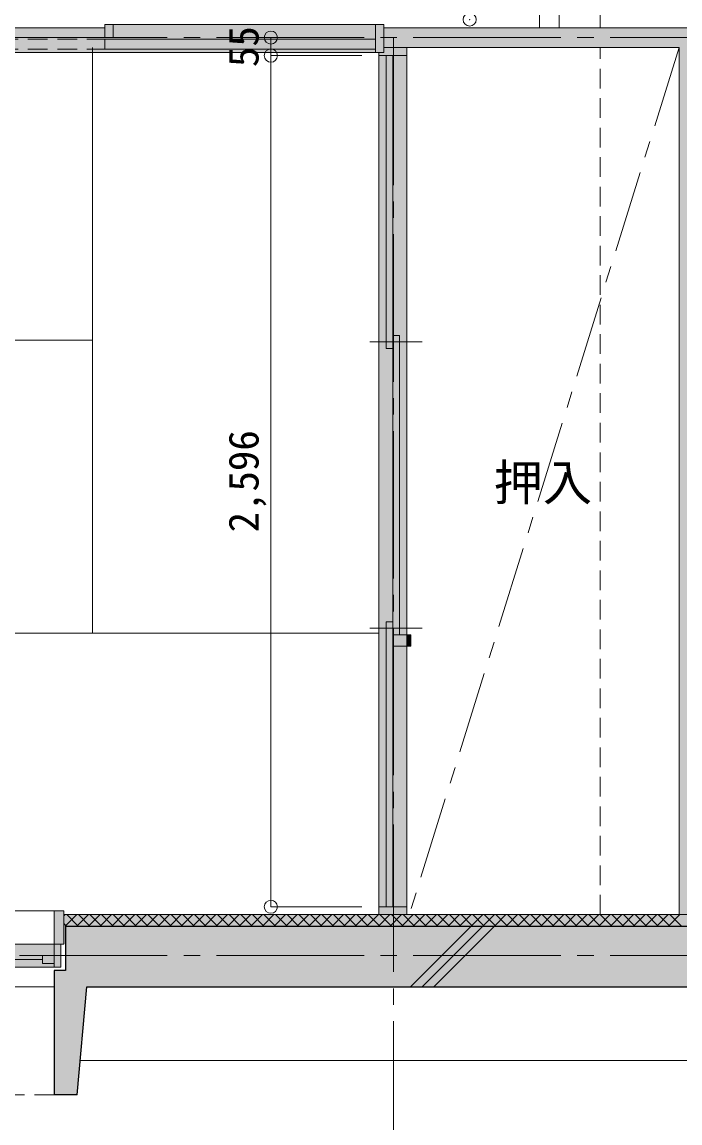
# Model space of a CAD drawing. Units: millimetres at full size, sheet at 1:50. Extents: x -9674 to 9699, y -6794 to 6791.
# Drawn here: x -10 to 1995, y -3449 to -91 of the extents above; entities that cross this region are included whole.
import ezdxf
from ezdxf.enums import TextEntityAlignment as Align

# ---------------------------------------------------------------- set-up
doc = ezdxf.new("R2010")
doc.units = ezdxf.units.MM
doc.header["$LTSCALE"] = 50
doc.header["$PDMODE"] = 32
doc.header["$PDSIZE"] = 40
for name, pattern in [('CHAIN1', [8, 5, -1, 1, -1]), ('CHAIN2', [12, 9, -1, 1, -1]), ('DASHED1', [1.8, 1.2, -0.6])]:
    doc.linetypes.add(name, pattern=pattern)
for name, color, linetype, lineweight in [('1-0_芯', 7, 'CHAIN2', 9), ('1-1_躯体', 2, 'Continuous', 25), ('1-2_間仕切', 3, 'Continuous', 18), ('1-3_建具', 3, 'Continuous', 18), ('1-4_仕上げ', 4, 'Continuous', 9), ('1-6_ﾊﾞﾙｺﾆｰ・階段', 4, 'Continuous', 9), ('1-7_その他', 7, 'DASHED1', 9), ('1-8_ハッチ', 4, 'Continuous', 9), ('1-A_文字', 7, 'Continuous', 9), ('1-B_寸法', 7, 'Continuous', 9), ('1-C_梁', 7, 'DASHED1', 9)]:
    doc.layers.add(name, color=color, linetype=linetype, lineweight=lineweight)
for name, color, linetype in [('4-0', 1, 'Continuous'), ('4-1', 2, 'Continuous'), ('4-2', 4, 'Continuous'), ('4-F', 4, 'Continuous')]:
    doc.layers.add(name, color=color, linetype=linetype)
doc.styles.add('ＭＳ ゴシック', font='')
doc.styles.get('ＭＳ ゴシック').set_extended_font_data('MS Gothic')

msp = doc.modelspace()

# ---------------------------------------------------------------- linework, layer by layer
at = {"layer": '1-0_芯'}
for p, q in [((-8417.5, -138.13), (2822.5, -138.13)), ((1122.5, -4188.13), (1122.5, -138.13)), ((-8417.5, -2938.13), (8192.5, -2938.13))]:
    msp.add_line(p, q, dxfattribs=at)
at = {"layer": '1-1_躯体'}
for p, q in [((122.5, -2848.13), (122.5, -2983.13)), ((122.5, -2848.13), (2937.5, -2848.13)), ((122.5, -2983.13), (87.5, -2983.13)), ((87.5, -2983.13), (87.5, -3363.13)), ((157.5, -3363.13), (187.5, -3033.13)), ((187.5, -3033.13), (2977.5, -3033.13)), ((157.5, -3363.13), (87.5, -3363.13))]:
    msp.add_line(p, q, dxfattribs=at)
at = {"layer": '1-2_間仕切'}
for p, q in [((-2507.5, -108.13), (242.5, -108.13)), ((1092.5, -108.13), (2048.5, -108.13)), ((-532.5, -138.13), (242.5, -138.13)), ((1092.5, -168.13), (1992.5, -168.13)), ((1992.5, -2813.13), (1992.5, -168.13))]:
    msp.add_line(p, q, dxfattribs=at)
at = {"layer": '1-3_建具', "color": 7, "linetype": 'DASHED1', "lineweight": 9}
for p, q in [((1567.5, -108.13), (1567.5, 741.87)), ((1627.5, -108.13), (1627.5, 741.87)), ((-532.5, -143.13), (242.5, -143.13)), ((-532.5, -173.13), (242.5, -173.13)), ((87.5, -3363.13), (-1527.5, -3363.13))]:
    msp.add_line(p, q, dxfattribs=at)
at = {"layer": '1-3_建具'}
for p, q in [((267.5, -98.13), (242.5, -98.13)), ((242.5, -138.13), (242.5, -98.13)), ((267.5, -138.13), (267.5, -98.13)), ((1092.5, -98.13), (1067.5, -98.13)), ((1067.5, -98.13), (1067.5, -183.13)), ((1092.5, -183.13), (1092.5, -98.13)), ((267.5, -138.13), (242.5, -138.13)), ((1092.5, -183.13), (1067.5, -183.13)), ((1077.5, -183.13), (1077.5, -193.13)), ((1162.5, -193.13), (1077.5, -193.13)), ((1100, -193.13), (1100, -1086.46)), ((1120, -1086.46), (1120, -193.13)), ((1162.5, -193.13), (1162.5, -168.13)), ((1100, -1086.46), (1120, -1086.46)), ((1100, -1919.8), (1120, -1919.8)), ((1100, -1919.8), (1100, -2789.13)), ((1120, -1919.8), (1120, -2789.13)), ((87.5, -2801.13), (87.5, -2903.13)), ((117.5, -2801.13), (87.5, -2801.13)), ((117.5, -2801.13), (117.5, -2903.13)), ((1162.5, -2789.13), (1077.5, -2789.13)), ((1077.5, -2813.13), (1077.5, -2789.13)), ((1162.5, -2813.13), (1077.5, -2813.13)), ((1162.5, -2813.13), (1162.5, -2789.13)), ((117.5, -2903.13), (87.5, -2903.13)), ((52.5, -2950.13), (-660, -2950.13)), ((52.5, -2938.13), (52.5, -2962.13)), ((52.5, -2938.13), (87.5, -2938.13)), ((52.5, -2962.13), (87.5, -2962.13))]:
    msp.add_line(p, q, dxfattribs=at)
at = {"layer": '1-3_建具', "color": 7, "lineweight": 9}
for p, q in [((267.5, -98.13), (1067.5, -98.13)), ((242.5, -173.13), (242.5, -143.13)), ((242.5, -143.13), (1067.5, -143.13)), ((-532.5, -183.13), (1067.5, -183.13)), ((242.5, -173.13), (1067.5, -173.13)), ((1077.5, -2789.13), (1077.5, -193.13)), ((1162.5, -193.13), (1162.5, -2789.13)), ((1210, -1066.46), (1050, -1066.46)), ((1210, -1939.8), (1050, -1939.8)), ((-1442.5, -2801.13), (87.5, -2801.13)), ((72.5, -2903.13), (-1427.5, -2903.13)), ((72.5, -2903.13), (107.5, -2903.13)), ((87.5, -2903.13), (87.5, -2973.13)), ((107.5, -2973.13), (107.5, -2903.13)), ((72.5, -2973.13), (-1427.5, -2973.13)), ((107.5, -2973.13), (72.5, -2973.13)), ((-1442.5, -3033.13), (87.5, -3033.13))]:
    msp.add_line(p, q, dxfattribs=at)
at = {"layer": '1-3_建具'}
msp.add_lwpolyline([(1120, -1959.8), (1120, -1046.46), (1140, -1046.46), (1140, -1959.8)], dxfattribs=at)
msp.add_lwpolyline([(1120, -1994.8), (1175, -1994.8), (1175, -1959.8), (1120, -1959.8)], close=True, dxfattribs=at)
at = {"layer": '1-4_仕上げ'}
for p, q in [((205, -168.13), (205, -1954.8)), ((-1540, -1061.46), (205, -1061.46)), ((-2412.5, -1954.8), (1077.5, -1954.8))]:
    msp.add_line(p, q, dxfattribs=at)
at = {"layer": '1-6_ﾊﾞﾙｺﾆｰ・階段', "color": 7}
msp.add_line((167.05, -3258.13), (6362.5, -3258.13), dxfattribs=at)
at = {"layer": '1-7_その他', "color": 4, "linetype": 'CHAIN1'}
msp.add_line((1992.5, -168.13), (1170.27, -2813.13), dxfattribs=at)
at = {"layer": '1-8_ハッチ'}
for p, q in [((117.5, -2813.13), (2947.5, -2813.13)), ((117.5, -2816.99), (121.36, -2813.13)), ((121.72, -2848.13), (156.72, -2813.13)), ((126.13, -2813.13), (161.13, -2848.13)), ((157.07, -2848.13), (192.07, -2813.13)), ((161.48, -2813.13), (196.48, -2848.13)), ((192.43, -2848.13), (227.43, -2813.13)), ((196.84, -2813.13), (231.84, -2848.13)), ((227.78, -2848.13), (262.78, -2813.13)), ((232.19, -2813.13), (267.19, -2848.13)), ((263.14, -2848.13), (298.14, -2813.13)), ((267.55, -2813.13), (302.55, -2848.13)), ((298.49, -2848.13), (333.49, -2813.13)), ((302.9, -2813.13), (337.9, -2848.13)), ((333.85, -2848.13), (368.85, -2813.13)), ((338.26, -2813.13), (373.26, -2848.13)), ((369.2, -2848.13), (404.2, -2813.13)), ((373.61, -2813.13), (408.61, -2848.13)), ((404.56, -2848.13), (439.56, -2813.13)), ((408.97, -2813.13), (443.97, -2848.13)), ((439.92, -2848.13), (474.92, -2813.13)), ((444.32, -2813.13), (479.32, -2848.13)), ((475.27, -2848.13), (510.27, -2813.13)), ((479.68, -2813.13), (514.68, -2848.13)), ((510.63, -2848.13), (545.63, -2813.13)), ((515.03, -2813.13), (550.03, -2848.13)), ((545.98, -2848.13), (580.98, -2813.13)), ((550.39, -2813.13), (585.39, -2848.13)), ((581.34, -2848.13), (616.34, -2813.13)), ((585.74, -2813.13), (620.74, -2848.13)), ((616.69, -2848.13), (651.69, -2813.13)), ((621.1, -2813.13), (656.1, -2848.13)), ((652.05, -2848.13), (687.05, -2813.13)), ((656.46, -2813.13), (691.46, -2848.13)), ((687.4, -2848.13), (722.4, -2813.13)), ((691.81, -2813.13), (726.81, -2848.13)), ((722.76, -2848.13), (757.76, -2813.13)), ((727.17, -2813.13), (762.17, -2848.13)), ((758.11, -2848.13), (793.11, -2813.13)), ((762.52, -2813.13), (797.52, -2848.13)), ((793.47, -2848.13), (828.47, -2813.13)), ((797.88, -2813.13), (832.88, -2848.13)), ((828.82, -2848.13), (863.82, -2813.13)), ((833.23, -2813.13), (868.23, -2848.13)), ((864.18, -2848.13), (899.18, -2813.13)), ((868.59, -2813.13), (903.59, -2848.13)), ((899.54, -2848.13), (934.54, -2813.13)), ((903.94, -2813.13), (938.94, -2848.13)), ((934.89, -2848.13), (969.89, -2813.13)), ((939.3, -2813.13), (974.3, -2848.13)), ((970.25, -2848.13), (1005.25, -2813.13)), ((974.65, -2813.13), (1009.65, -2848.13)), ((1005.6, -2848.13), (1040.6, -2813.13)), ((1010.01, -2813.13), (1045.01, -2848.13)), ((1040.96, -2848.13), (1075.96, -2813.13)), ((1045.36, -2813.13), (1080.36, -2848.13)), ((1076.31, -2848.13), (1111.31, -2813.13)), ((1080.72, -2813.13), (1115.72, -2848.13)), ((1111.67, -2848.13), (1146.67, -2813.13)), ((1116.07, -2813.13), (1151.07, -2848.13)), ((1147.02, -2848.13), (1182.02, -2813.13)), ((1151.43, -2813.13), (1186.43, -2848.13)), ((1182.38, -2848.13), (1217.38, -2813.13)), ((1186.79, -2813.13), (1221.79, -2848.13)), ((1217.73, -2848.13), (1252.73, -2813.13)), ((1222.14, -2813.13), (1257.14, -2848.13)), ((1253.09, -2848.13), (1288.09, -2813.13)), ((1257.5, -2813.13), (1292.5, -2848.13)), ((1288.44, -2848.13), (1323.44, -2813.13)), ((1292.85, -2813.13), (1327.85, -2848.13)), ((1323.8, -2848.13), (1358.8, -2813.13)), ((1328.21, -2813.13), (1363.21, -2848.13)), ((1359.15, -2848.13), (1394.15, -2813.13)), ((1363.56, -2813.13), (1398.56, -2848.13)), ((1394.51, -2848.13), (1429.51, -2813.13)), ((1398.92, -2813.13), (1433.92, -2848.13)), ((1429.87, -2848.13), (1464.87, -2813.13)), ((1434.27, -2813.13), (1469.27, -2848.13)), ((1465.22, -2848.13), (1500.22, -2813.13)), ((1469.63, -2813.13), (1504.63, -2848.13)), ((1500.58, -2848.13), (1535.58, -2813.13)), ((1504.98, -2813.13), (1539.98, -2848.13)), ((1535.93, -2848.13), (1570.93, -2813.13)), ((1540.34, -2813.13), (1575.34, -2848.13)), ((1571.29, -2848.13), (1606.29, -2813.13)), ((1575.69, -2813.13), (1610.69, -2848.13)), ((1606.64, -2848.13), (1641.64, -2813.13)), ((1611.05, -2813.13), (1646.05, -2848.13)), ((1642, -2848.13), (1677, -2813.13)), ((1646.4, -2813.13), (1681.4, -2848.13)), ((1677.35, -2848.13), (1712.35, -2813.13)), ((1681.76, -2813.13), (1716.76, -2848.13)), ((1712.71, -2848.13), (1747.71, -2813.13)), ((1717.12, -2813.13), (1752.12, -2848.13)), ((1748.06, -2848.13), (1783.06, -2813.13)), ((1752.47, -2813.13), (1787.47, -2848.13)), ((1783.42, -2848.13), (1818.42, -2813.13)), ((1787.83, -2813.13), (1822.83, -2848.13)), ((1818.77, -2848.13), (1853.77, -2813.13)), ((1823.18, -2813.13), (1858.18, -2848.13)), ((1854.13, -2848.13), (1889.13, -2813.13)), ((1858.54, -2813.13), (1893.54, -2848.13)), ((1889.48, -2848.13), (1924.48, -2813.13)), ((1893.89, -2813.13), (1928.89, -2848.13)), ((1924.84, -2848.13), (1959.84, -2813.13)), ((1929.25, -2813.13), (1964.25, -2848.13)), ((1960.2, -2848.13), (1995.2, -2813.13)), ((1964.6, -2813.13), (1999.6, -2848.13)), ((117.5, -2839.86), (125.77, -2848.13)), ((1174.15, -3033.13), (1359.15, -2848.13)), ((1209.51, -3033.13), (1394.51, -2848.13)), ((1244.87, -3033.13), (1429.87, -2848.13))]:
    msp.add_line(p, q, dxfattribs=at)
at = {"layer": '1-B_寸法'}
for p, q in [((748.34, -193.13), (748.34, -138.13)), ((1025.83, -193.13), (748.34, -193.13)), ((748.34, -193.13), (748.34, -2789.13)), ((1025.83, -2789.13), (748.34, -2789.13)), ((1025.83, -2813.13), (748.34, -2813.13))]:
    msp.add_line(p, q, dxfattribs=at)
at = {"layer": '1-B_寸法', "color": 3}
for p in [(1354.37, -83.13), (748.34, -138.13), (748.34, -193.13), (748.34, -2789.13)]:
    msp.add_point(p, dxfattribs=at)
at = {"layer": '1-C_梁'}
for p, q in [((1752.5, -108.13), (1752.5, 741.87)), ((1752.5, -2813.13), (1752.5, -168.13))]:
    msp.add_line(p, q, dxfattribs=at)
at = {"layer": '4-0'}
for points in [[(2937.5, -2928.13), (2937.5, -2848.13), (122.5, -2848.13)], [(2937.5, -2928.13), (122.5, -2848.13), (122.5, -2983.13)], [(122.5, -2983.13), (2977.5, -3033.13), (2937.5, -2928.13)], [(87.5, -3363.13), (157.5, -3363.13), (87.5, -2983.13), (187.5, -3033.13)], [(122.5, -2983.13), (87.5, -2983.13), (187.5, -3033.13)], [(122.5, -2983.13), (187.5, -3033.13), (2977.5, -3033.13)]]:
    msp.add_solid(points, dxfattribs=at)
at = {"layer": '4-1'}
msp.add_solid([(-1462.5, -2903.18), (-1462.5, -2973.13), (107.5, -2903.13), (107.5, -2973.13)], dxfattribs=at)
at = {"layer": '4-2'}
for points in [[(242.5, -108.13), (242.5, -98.13), (1092.5, -98.13)], [(242.5, -108.13), (1092.5, -98.13), (1092.5, -183.13)], [(-2507.5, -168.13), (-2507.5, -108.13), (242.5, -108.13)], [(242.5, -108.13), (-557.5, -168.13), (-2507.5, -168.13)], [(242.5, -108.13), (1092.5, -183.13), (-557.5, -183.13)], [(242.5, -108.13), (-557.5, -183.13), (-557.5, -168.13)], [(1092.5, -168.13), (1092.5, -108.13), (2048.5, -108.13)], [(2048.5, -108.13), (1992.5, -168.13), (1092.5, -168.13)], [(2048.5, -108.13), (1992.5, -168.13), (2052.5, -2813.13), (1992.5, -2813.13)], [(1162.5, -193.13), (1077.5, -193.13), (1077.5, -183.13)], [(1162.5, -193.13), (1077.5, -183.13), (1092.5, -183.13)], [(1162.5, -193.13), (1077.5, -193.13), (1077.5, -2813.13)], [(1162.5, -193.13), (1077.5, -2813.13), (1162.5, -1994.8)], [(1162.5, -193.13), (1092.5, -183.13), (1092.5, -168.13)], [(1162.5, -193.13), (1092.5, -168.13), (1162.5, -168.13)], [(1175, -1994.8), (1175, -1959.8), (1162.5, -1959.8)], [(1162.5, -1994.8), (1175, -1994.8), (1162.5, -1959.8)], [(1077.5, -2813.13), (1162.5, -2813.13), (1162.5, -1994.8)]]:
    msp.add_solid(points, dxfattribs=at)
at = {"layer": '4-F'}
for points in [[(117.5, -2801.13), (122.5, -2848.13), (87.5, -2801.13), (87.5, -2903.13)], [(117.5, -2813.13), (122.5, -2848.13), (2977.5, -2848.13)], [(2977.5, -2848.13), (2947.5, -2813.13), (117.5, -2813.13)], [(122.5, -2848.13), (117.5, -2903.13), (87.5, -2903.13)], [(117.5, -2903.13), (122.37, -2903.21), (122.5, -2848.13)]]:
    msp.add_solid(points, dxfattribs=at)

# ---------------------------------------------------------------- texts
at = {"layer": '1-A_文字', "style": 'ＭＳ ゴシック'}
msp.add_text('押入', height=110, dxfattribs=at).set_placement((1427.5, -1583.13), align=Align.BOTTOM_LEFT)
at = {"layer": '1-B_寸法', "style": 'ＭＳ ゴシック'}
for s, p in [('55', (738.34, -228.13)), ('2,596', (738.34, -1647.38))]:
    msp.add_text(s, height=91.64, rotation=90, dxfattribs=at).set_placement(p, align=Align.BOTTOM_LEFT)

doc.saveas('drawing.dxf')
